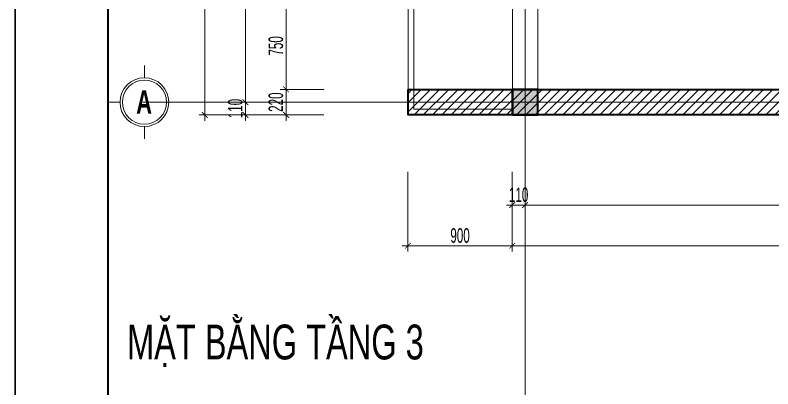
# Model space of a CAD drawing. Header units: millimetres. Extents: x 1336014 to 2939047, y -333549 to -60566.
# Drawn here: x 1362817 to 1369352, y -120519 to -117298 of the extents above; entities that cross this region are included whole.
import ezdxf

# ---------------------------------------------------------------- set-up
doc = ezdxf.new("R2010")
doc.units = ezdxf.units.MM
doc.header["$MEASUREMENT"] = 0
doc.linetypes.add('CENTER2', pattern=[1.125, 0.75, -0.125, 0.125, -0.125])
for name, color, linetype, lineweight in [('01.Cut', 255, 'Continuous', 35), ('02.Thay', 145, 'Continuous', 15), ('05.Text', 253, 'Continuous', 18), ('06.betong', 2, 'Continuous', 35), ('08.Dim', 156, 'Continuous', 15), ('09.Hatch', 250, 'Continuous', 5), ('10.truc', 250, 'CENTER2', 20), ('11.Khung bo', 32, 'Continuous', 50), ('12.Khung', 36, 'Continuous', 25)]:
    doc.layers.add(name, color=color, linetype=linetype, lineweight=lineweight)
doc.layers.add('Tpl_Bound', color=1, linetype='Continuous', plot=False)
doc.styles.add('AVANTHB', font='')
doc.styles.add('TT5_Ghi chu 1', font='', dxfattribs={"width": 0.7, "height": 240})
doc.styles.add('TT5_Text Dim', font='hoatbif.shx', dxfattribs={"width": 0.6})
doc.styles.get('AVANTHB').set_extended_font_data('.VnAvantH', bold=True)
doc.styles.get('TT5_Ghi chu 1').set_extended_font_data('.VnBlackH')
doc.dimstyles.new('TT5_Dim 1-50', dxfattribs={"dimscale": 50, "dimtxt": 2.5, "dimasz": 1, "dimexe": 1, "dimexo": 0.5, "dimgap": 0.5, "dimtad": 1, "dimdec": 0, "dimzin": 0, "dimdsep": 46, "dimtxsty": 'TT5_Text Dim', "dimblk": 'ARCHTICK', "dimcen": 0, "dimdle": 1, "dimclrd": 256, "dimclre": 256, "dimclrt": 1, "dimadec": 0, "dimazin": 0, "dimtfac": 0.015, "dimtdec": 0, "dimtix": 1, "dimtmove": 2, "dimatfit": 3, "dimldrblk": 'DOT', "dimfxl": 1, "dimtolj": 1, "dimtzin": 0, "dimlwd": -1, "dimlwe": -1, "dimarcsym": 1})

# ---------------------------------------------------------------- blocks, each defined once
blk = doc.blocks.new('100')
at = {"layer": '11.Khung bo', "const_width": 26.7}
blk.add_lwpolyline([(1860913, -945240), (1860913, -916940), (1896063, -916940), (1896063, -945240)], close=True, dxfattribs=at)
blk.add_lwpolyline([(1860913, -945240), (1860913, -916940), (1896063, -916940), (1896063, -945240)], close=True, dxfattribs=at)
blk.add_lwpolyline([(1860913, -945240), (1860913, -916940), (1896063, -916940), (1896063, -945240)], close=True, dxfattribs=at)
at = {"layer": '12.Khung'}
blk.add_lwpolyline([(1901579, -945940), (1901579, -916240), (1859580, -916240), (1859580, -945940)], close=True, dxfattribs=at)
blk.add_lwpolyline([(1901579, -945940), (1901579, -916240), (1859580, -916240), (1859580, -945940)], close=True, dxfattribs=at)
blk.add_lwpolyline([(1901579, -945940), (1901579, -916240), (1859580, -916240), (1859580, -945940)], close=True, dxfattribs=at)
blk = doc.blocks.new('DFGFH')
h = blk.add_hatch(color=256)
h.dxf.hatch_style = 1
h.paths.add_polyline_path([(15438.1, 12136.8), (15658.1, 12136.8), (15658.1, 12356.8), (15438.1, 12356.8)])
blk.add_lwpolyline([(15438.1, 12136.8), (15658.1, 12136.8), (15658.1, 12356.8), (15438.1, 12356.8)], close=True)
blk = doc.blocks.new('_ARCHTICK')
at = {"const_width": 0.15}
blk.add_lwpolyline([(-0.5, -0.5), (0.5, 0.5)], dxfattribs=at)
blk = doc.blocks.new('*D281')
at = {"layer": '08.Dim', "transparency": 16777216}
for p, q in [((1367214.5, -118647.7), (1367214.5, -118985.2)), ((1373234.5, -118647.7), (1373234.5, -118985.2)), ((1367164.5, -118935.2), (1373284.5, -118935.2))]:
    blk.add_line(p, q, dxfattribs=at)
at = {"layer": 'Defpoints', "color": 0, "transparency": 16777216}
for p in [(1367214.5, -118622.7), (1373234.5, -118622.7), (1373234.5, -118935.2)]:
    blk.add_point(p, dxfattribs=at)
at = {"layer": '08.Dim', "transparency": 16777216, "xscale": 50, "yscale": 50, "zscale": 50, "rotation": 180}
blk.add_blockref('_ARCHTICK', (1367214.5, -118935.2), dxfattribs=at)
at = {"layer": '08.Dim', "transparency": 16777216, "xscale": 50, "yscale": 50, "zscale": 50}
blk.add_blockref('_ARCHTICK', (1373234.5, -118935.2), dxfattribs=at)
at = {"layer": '08.Dim', "color": 1, "transparency": 16777216, "insert": (1370224.5, -118847.7), "char_height": 125, "attachment_point": 5, "style": 'TT5_Text Dim'}
blk.add_mtext('\\A1;6020', dxfattribs=at)
blk = doc.blocks.new('_DOT')
blk.add_line((-0.5, 0), (-1, 0))
at = {"const_width": 0.5}
blk.add_lwpolyline([(-0.25, 0, 1), (0.25, 0, 1)], format="xyb", close=True, dxfattribs=at)
blk = doc.blocks.new('*D285')
at = {"layer": '08.Dim', "transparency": 16777216}
for p, q in [((1367104.5, -118647.7), (1367104.5, -119335.2)), ((1382104.5, -118647.7), (1382104.5, -119335.2)), ((1367054.5, -119285.2), (1382154.5, -119285.2))]:
    blk.add_line(p, q, dxfattribs=at)
at = {"layer": 'Defpoints', "color": 0, "transparency": 16777216}
for p in [(1367104.5, -118622.7), (1382104.5, -118622.7), (1382104.5, -119285.2)]:
    blk.add_point(p, dxfattribs=at)
at = {"layer": '08.Dim', "transparency": 16777216, "xscale": 50, "yscale": 50, "zscale": 50, "rotation": 180}
blk.add_blockref('_ARCHTICK', (1367104.5, -119285.2), dxfattribs=at)
at = {"layer": '08.Dim', "transparency": 16777216, "xscale": 50, "yscale": 50, "zscale": 50}
blk.add_blockref('_ARCHTICK', (1382104.5, -119285.2), dxfattribs=at)
at = {"layer": '08.Dim', "color": 1, "transparency": 16777216, "insert": (1375104.5, -119197.7), "char_height": 125, "attachment_point": 5, "style": 'TT5_Text Dim'}
blk.add_mtext('\\A1;15000', dxfattribs=at)
blk = doc.blocks.new('DANHTRUC')
for p, q in [((980383, -947347), (980383, -947137)), ((979963, -947767), (979753, -947767)), ((980803, -947767), (981013, -947767)), ((980383, -948187), (980383, -948397))]:
    blk.add_line(p, q)
for radius in [420, 380]:
    blk.add_circle((980383, -947767), radius)
blk = doc.blocks.new('*D273')
at = {"layer": '08.Dim', "transparency": 16777216}
for p, q in [((1364803.5, -114217.6), (1364803.5, -118097.6)), ((1365480.5, -114267.6), (1364753.5, -114267.6)), ((1365480.5, -118047.6), (1364753.5, -118047.6))]:
    blk.add_line(p, q, dxfattribs=at)
at = {"layer": 'Defpoints', "color": 0, "transparency": 16777216}
for p in [(1365505.5, -114267.6), (1364803.5, -118047.6), (1365505.5, -118047.6)]:
    blk.add_point(p, dxfattribs=at)
at = {"layer": '08.Dim', "transparency": 16777216, "xscale": 50, "yscale": 50, "zscale": 50}
for p, rotation in [((1364803.5, -114267.6), 90), ((1364803.5, -118047.6), 270)]:
    blk.add_blockref('_ARCHTICK', p, dxfattribs=dict(at, rotation=rotation))
at = {"layer": '08.Dim', "color": 1, "transparency": 16777216, "insert": (1364716, -116157.6), "char_height": 125, "attachment_point": 5, "rotation": 90, "style": 'TT5_Text Dim'}
blk.add_mtext('\\A1;3780', dxfattribs=at)
blk = doc.blocks.new('*D274')
at = {"layer": '08.Dim', "transparency": 16777216}
for p, q in [((1364803.5, -118047.6), (1364803.5, -117997.6)), ((1365480.5, -118047.6), (1364753.5, -118047.6)), ((1364803.5, -118047.6), (1364803.5, -118157.6)), ((1365480.5, -118157.6), (1364753.5, -118157.6)), ((1364803.5, -118157.6), (1364803.5, -118207.6))]:
    blk.add_line(p, q, dxfattribs=at)
at = {"layer": 'Defpoints', "color": 0, "transparency": 16777216}
for p in [(1365505.5, -118047.6), (1364803.5, -118157.6), (1365505.5, -118157.6)]:
    blk.add_point(p, dxfattribs=at)
at = {"layer": '08.Dim', "transparency": 16777216, "xscale": 50, "yscale": 50, "zscale": 50}
for p, rotation in [((1364803.5, -118047.6), 270), ((1364803.5, -118157.6), 90)]:
    blk.add_blockref('_ARCHTICK', p, dxfattribs=dict(at, rotation=rotation))
at = {"layer": '08.Dim', "color": 1, "transparency": 16777216, "insert": (1364716, -118102.6), "char_height": 125, "attachment_point": 5, "rotation": 90, "style": 'TT5_Text Dim'}
blk.add_mtext('\\A1;110', dxfattribs=at)
blk = doc.blocks.new('*D275')
at = {"layer": '08.Dim', "transparency": 16777216}
for p, q in [((1364453.5, -114107.6), (1364453.5, -118207.6)), ((1365480.5, -114157.6), (1364403.5, -114157.6)), ((1365480.5, -118157.6), (1364403.5, -118157.6))]:
    blk.add_line(p, q, dxfattribs=at)
at = {"layer": 'Defpoints', "color": 0, "transparency": 16777216}
for p in [(1365505.5, -114157.6), (1364453.5, -118157.6), (1365505.5, -118157.6)]:
    blk.add_point(p, dxfattribs=at)
at = {"layer": '08.Dim', "transparency": 16777216, "xscale": 50, "yscale": 50, "zscale": 50}
for p, rotation in [((1364453.5, -114157.6), 90), ((1364453.5, -118157.6), 270)]:
    blk.add_blockref('_ARCHTICK', p, dxfattribs=dict(at, rotation=rotation))
at = {"layer": '08.Dim', "color": 1, "transparency": 16777216, "insert": (1364366, -116157.6), "char_height": 125, "attachment_point": 5, "rotation": 90, "style": 'TT5_Text Dim'}
blk.add_mtext('\\A1;4000', dxfattribs=at)
blk = doc.blocks.new('*D301')
at = {"layer": '08.Dim', "transparency": 16777216}
for p, q in [((1366204.5, -118647.7), (1366204.5, -119335.2)), ((1367104.5, -118647.7), (1367104.5, -119335.2)), ((1367154.5, -119285.2), (1366154.5, -119285.2))]:
    blk.add_line(p, q, dxfattribs=at)
at = {"layer": 'Defpoints', "color": 0, "transparency": 16777216}
for p in [(1366204.5, -118622.7), (1367104.5, -118622.7), (1366204.5, -119285.2)]:
    blk.add_point(p, dxfattribs=at)
at = {"layer": '08.Dim', "transparency": 16777216, "xscale": 50, "yscale": 50, "zscale": 50, "rotation": 180}
blk.add_blockref('_ARCHTICK', (1366204.5, -119285.2), dxfattribs=at)
at = {"layer": '08.Dim', "transparency": 16777216, "xscale": 50, "yscale": 50, "zscale": 50}
blk.add_blockref('_ARCHTICK', (1367104.5, -119285.2), dxfattribs=at)
at = {"layer": '08.Dim', "color": 1, "transparency": 16777216, "insert": (1366654.5, -119197.7), "char_height": 125, "attachment_point": 5, "style": 'TT5_Text Dim'}
blk.add_mtext('\\A1;900', dxfattribs=at)
blk = doc.blocks.new('*D302')
at = {"layer": '08.Dim', "transparency": 16777216}
for p, q in [((1367104.5, -118647.7), (1367104.5, -118984.2)), ((1367214.5, -118647.7), (1367214.5, -118984.2)), ((1367104.5, -118934.2), (1367054.5, -118934.2)), ((1367104.5, -118934.2), (1367214.5, -118934.2)), ((1367214.5, -118934.2), (1367264.5, -118934.2))]:
    blk.add_line(p, q, dxfattribs=at)
at = {"layer": 'Defpoints', "color": 0, "transparency": 16777216}
for p in [(1367104.5, -118622.7), (1367214.5, -118622.7), (1367214.5, -118934.2)]:
    blk.add_point(p, dxfattribs=at)
at = {"layer": '08.Dim', "transparency": 16777216, "xscale": 50, "yscale": 50, "zscale": 50}
blk.add_blockref('_ARCHTICK', (1367104.5, -118934.2), dxfattribs=at)
at = {"layer": '08.Dim', "transparency": 16777216, "xscale": 50, "yscale": 50, "zscale": 50, "rotation": 180}
blk.add_blockref('_ARCHTICK', (1367214.5, -118934.2), dxfattribs=at)
at = {"layer": '08.Dim', "color": 1, "transparency": 16777216, "insert": (1367159.5, -118846.7), "char_height": 125, "attachment_point": 5, "style": 'TT5_Text Dim'}
blk.add_mtext('\\A1;110', dxfattribs=at)
blk = doc.blocks.new('*D323')
at = {"layer": '08.Dim', "transparency": 16777216}
for p, q in [((1365153.5, -117137.6), (1365153.5, -117987.6)), ((1365480.5, -117187.6), (1365103.5, -117187.6)), ((1365480.5, -117937.6), (1365103.5, -117937.6))]:
    blk.add_line(p, q, dxfattribs=at)
at = {"layer": 'Defpoints', "color": 0, "transparency": 16777216}
for p in [(1365505.5, -117187.6), (1365153.5, -117937.6), (1365505.5, -117937.6)]:
    blk.add_point(p, dxfattribs=at)
at = {"layer": '08.Dim', "transparency": 16777216, "xscale": 50, "yscale": 50, "zscale": 50}
for p, rotation in [((1365153.5, -117187.6), 90), ((1365153.5, -117937.6), 270)]:
    blk.add_blockref('_ARCHTICK', p, dxfattribs=dict(at, rotation=rotation))
at = {"layer": '08.Dim', "color": 1, "transparency": 16777216, "insert": (1365066, -117562.6), "char_height": 125, "attachment_point": 5, "rotation": 90, "style": 'TT5_Text Dim'}
blk.add_mtext('\\A1;750', dxfattribs=at)
blk = doc.blocks.new('*D324')
at = {"layer": '08.Dim', "transparency": 16777216}
for p, q in [((1365480.5, -117937.6), (1365103.5, -117937.6)), ((1365153.5, -117937.6), (1365153.5, -117887.6)), ((1365153.5, -117937.6), (1365153.5, -118157.6)), ((1365480.5, -118157.6), (1365103.5, -118157.6)), ((1365153.5, -118157.6), (1365153.5, -118207.6))]:
    blk.add_line(p, q, dxfattribs=at)
at = {"layer": 'Defpoints', "color": 0, "transparency": 16777216}
for p in [(1365505.5, -117937.6), (1365153.5, -118157.6), (1365505.5, -118157.6)]:
    blk.add_point(p, dxfattribs=at)
at = {"layer": '08.Dim', "transparency": 16777216, "xscale": 50, "yscale": 50, "zscale": 50}
for p, rotation in [((1365153.5, -117937.6), 270), ((1365153.5, -118157.6), 90)]:
    blk.add_blockref('_ARCHTICK', p, dxfattribs=dict(at, rotation=rotation))
at = {"layer": '08.Dim', "color": 1, "transparency": 16777216, "insert": (1365066, -118047.6), "char_height": 125, "attachment_point": 5, "rotation": 90, "style": 'TT5_Text Dim'}
blk.add_mtext('\\A1;220', dxfattribs=at)

msp = doc.modelspace()

# ---------------------------------------------------------------- hatches: boundary and pattern name
at = {"layer": '09.Hatch', "ltscale": 50}
h = msp.add_hatch(dxfattribs=at)
h.set_pattern_fill('TUONGXAY', color=256, scale=450, style=0)
h.set_pattern_definition([(45, (827697.484, -82061.864), (-39.7747564, 39.7747564), [])])
h.paths.add_polyline_path([(1382105.5, -117357.6), (1381885.5, -117357.6), (1381885.5, -117937.6), (1367105.5, -117937.6), (1367105.5, -118157.6), (1382105.5, -118157.6)])
h = msp.add_hatch(dxfattribs=at)
h.set_pattern_fill('TUONGXAY', color=256, scale=450, style=0)
h.set_pattern_definition([(45, (-25199.77, -15357.43), (-39.7747564, 39.7747564), [])])
h.paths.add_polyline_path([(1366205.5, -117937.6), (1367105.5, -117937.6), (1367105.5, -118157.6), (1366205.5, -118157.6)])

# ---------------------------------------------------------------- linework, layer by layer
at = {"layer": '01.Cut'}
msp.add_lwpolyline([(1382105.5, -117357.6), (1382105.5, -118157.6), (1367105.5, -118157.6), (1367105.5, -117937.6), (1381885.5, -117937.6), (1381885.5, -117357.6)], dxfattribs=at)
msp.add_lwpolyline([(1366205.5, -117937.6), (1367105.5, -117937.6), (1367105.5, -118157.6), (1366205.5, -118157.6)], close=True, dxfattribs=at)
at = {"layer": '02.Thay'}
for points in [[(1367105.5, -114157.6), (1366205.5, -114157.6), (1366205.5, -118047.6), (1366205.5, -118157.6), (1367105.5, -118157.6)], [(1367105.5, -114207.6), (1366255.5, -114207.6), (1366255.5, -118047.6), (1366255.5, -118107.6), (1367105.5, -118107.6)]]:
    msp.add_lwpolyline(points, dxfattribs=at)
msp.add_lwpolyline([(1367105.5, -117187.6), (1367325.5, -117187.6), (1367325.5, -117937.6), (1367105.5, -117937.6)], close=True, dxfattribs=at)
at = {"layer": '10.truc'}
for p, q in [((1367215.5, -112028.8), (1367215.5, -129008.6)), ((1363917.5, -118047.6), (1384707.3, -118047.6))]:
    msp.add_line(p, q, dxfattribs=at)
at = {"layer": 'Tpl_Bound', "color": 1}
msp.add_lwpolyline([(1362817.5, -129428.6), (1362817.5, -111608.8), (1388017.3, -111608.8), (1388017.3, -129428.6)], close=True, dxfattribs=at)

# ---------------------------------------------------------------- block references
at = {"layer": '05.Text'}
for name, p, xscale, yscale, zscale in [('100', (247069.7, 438135.3), 0.6, 0.6, 0.6), ('DANHTRUC', (873740.8, 355835.7), 0.5, 0.5, 0.5)]:
    msp.add_blockref(name, p, dxfattribs=dict(at, xscale=xscale, yscale=yscale, zscale=zscale))
at = {"layer": '06.betong'}
msp.add_blockref('DFGFH', (1351667.4, -130294.4), dxfattribs=at)

# ---------------------------------------------------------------- texts
at = {"layer": '05.Text', "width": 0.7}
for s, height, style, p in [('A', 200, 'AVANTHB', (1363861.7, -118145.3)), ('MÆT B»NG TÇNG 3', 300, 'TT5_Ghi chu 1', (1363782.5, -120265))]:
    msp.add_text(s, height=height, dxfattribs=dict(at, style=style)).set_placement(p)

# ---------------------------------------------------------------- dimensions: what is measured, and where the dimension line sits
at = {"layer": '08.Dim'}
for base, p1, p2, picture, middle in [((1364453.5, -118157.6), (1365505.5, -114157.6), (1365505.5, -118157.6), '*D275', (1364366, -116157.6)), ((1364803.5, -118047.6), (1365505.5, -114267.6), (1365505.5, -118047.6), '*D273', (1364716, -116157.6)), ((1365153.5, -117937.6), (1365505.5, -117187.6), (1365505.5, -117937.6), '*D323', (1365066, -117562.6)), ((1365153.5, -118157.6), (1365505.5, -117937.6), (1365505.5, -118157.6), '*D324', (1365066, -118047.6)), ((1364803.5, -118157.6), (1365505.5, -118047.6), (1365505.5, -118157.6), '*D274', (1364716, -118102.6))]:
    dim = msp.add_linear_dim(base=base, p1=p1, p2=p2, angle=90, dimstyle='TT5_Dim 1-50', dxfattribs=at)
    dim.commit()
    dim.dimension.update_dxf_attribs({"geometry": picture, "text_midpoint": middle})
for base, p1, p2, picture, middle in [((1366204.5, -119285.2), (1367104.5, -118622.7), (1366204.5, -118622.7), '*D301', (1366654.5, -119197.7)), ((1367214.5, -118934.2), (1367104.5, -118622.7), (1367214.5, -118622.7), '*D302', (1367159.5, -118846.7)), ((1373234.5, -118935.2), (1367214.5, -118622.7), (1373234.5, -118622.7), '*D281', (1370224.5, -118847.7))]:
    dim = msp.add_linear_dim(base=base, p1=p1, p2=p2, dimstyle='TT5_Dim 1-50', dxfattribs=at)
    dim.commit()
    dim.dimension.update_dxf_attribs({"geometry": picture, "text_midpoint": middle})
dim = msp.add_linear_dim(base=(1382104.5, -119285.2), p1=(1367104.5, -118622.7), p2=(1382104.5, -118622.7), dimstyle='TT5_Dim 1-50', dxfattribs=at)
dim.commit()
dim.dimension.update_dxf_attribs({"geometry": '*D285', "text_midpoint": (1375104.5, -119197.7), "dimtype": 160})

doc.saveas('drawing.dxf')
